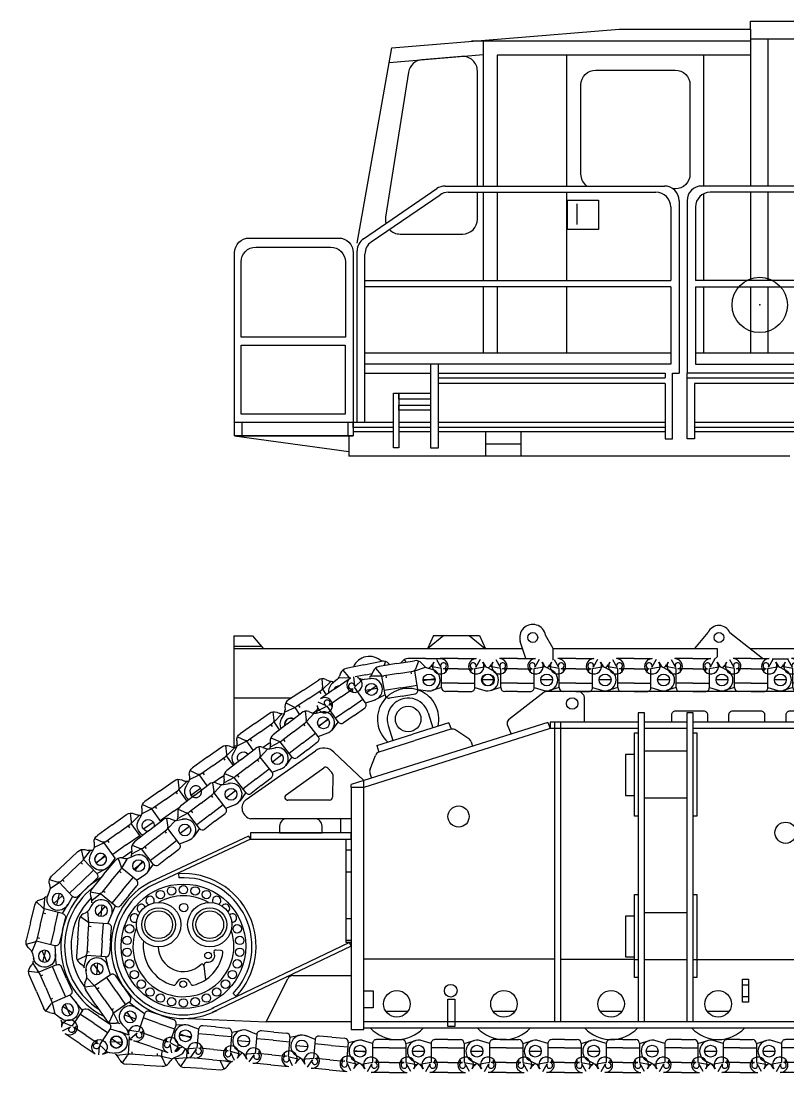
# Model space of a CAD drawing. Header units: millimetres. Extents: x 145 to 546, y 191 to 658.
# Drawn here: x 304.32 to 309.53, y 244.42 to 251.57 of the extents above; entities that cross this region are included whole.
import ezdxf

# ---------------------------------------------------------------- set-up
doc = ezdxf.new("R2010")
doc.units = ezdxf.units.MM

# ---------------------------------------------------------------- blocks, each defined once
blk = doc.blocks.new('DEMAG CC8800 PLATFORM SV')
for p, q in [((-2673.5, 3846.2), (-2673.5, 3900.8)), ((-2673.5, 3900.8), (6812.3, 3900.8)), ((-5114.5, 3719.2), (-3568, 3846.2)), ((-3568, 3846.2), (-2673.5, 3846.2)), ((-2673.5, 3846.2), (-2673.5, 2778.3)), ((-2673.5, 3763.8), (-4571.5, 3763.8)), ((-4489.7, 2778.3), (-4489.7, 3763.8)), ((-2673.5, 3780.7), (6812.3, 3780.7)), ((-2555.7, 3780.7), (-2555.7, 2778.3)), ((-5350, 2389.8), (-5114.5, 3719.2)), ((-5132, 3619.5), (-4489.7, 3672.3)), ((-2673.5, 3667.5), (-4396.9, 3667.5)), ((-4396.9, 3667.5), (-4396.9, 2778.3)), ((-3925, 3667.5), (-3925, 2778.3)), ((-2994.7, 3667.5), (-2994.7, 2778.3)), ((-5306.5, 2419.5), (-4808.4, 2760.8)), ((-4751.9, 2778.3), (-3259.9, 2778.3)), ((-4729.5, 2735.5), (-3316.9, 2735.5)), ((-4489.7, 2136.5), (-4489.7, 2735.5)), ((-4396.9, 2735.5), (-4396.9, 2136.5)), ((-3925, 2735.5), (-3925, 2136.5)), ((-1522.9, 2778.3), (-3005.1, 2778.3)), ((-2994.7, 2724.1), (-2994.7, 2136.5)), ((-1548.8, 2735.5), (-2948.2, 2735.5)), ((-2673.5, 2735.5), (-2673.5, 2136.5)), ((-2555.7, 2735.5), (-2555.7, 2136.5)), ((-5253.4, 2397.9), (-4786, 2718)), ((-3855.2, 2656.7), (-3855.2, 2517.4)), ((-3159.9, 2678.3), (-3159.9, 1505.7)), ((-3105.1, 2678.3), (-3105.1, 1505.7)), ((-3216.9, 2635.5), (-3216.9, 2136.5)), ((-3048.2, 2635.5), (-3048.2, 2136.5)), ((-5350, 1171.4), (-5350, 2337)), ((-5296.9, 1171.4), (-5296.9, 2315.4)), ((-4489.7, 1642.1), (-4489.7, 2091.8)), ((-4396.9, 2091.8), (-4396.9, 1642.1)), ((-3925, 2091.8), (-3925, 1642.1)), ((-3216.9, 2091.8), (-3216.9, 1566.3)), ((-3048.2, 2091.8), (-3048.2, 1566.3)), ((-2994.7, 2091.8), (-2994.7, 1642.1)), ((-2673.5, 2091.8), (-2673.5, 1642.1)), ((-2555.7, 2091.8), (-2555.7, 1642.1)), ((-5296.9, 1642.1), (-3216.9, 1642.1)), ((-3048.2, 1642.1), (-1240.9, 1642.1)), ((-3216.9, 1566.3), (-5296.9, 1566.3)), ((-5296.9, 1505.7), (-4851.8, 1505.7)), ((-4796.3, 1505.7), (-3254.7, 1505.7)), ((-3204.6, 1505.7), (-3159.9, 1505.7)), ((-1545.8, 1505.7), (-3105.1, 1505.7)), ((-3048.2, 1566.3), (-1240.9, 1566.3)), ((-6183.5, 1171.4), (-5376.4, 1171.4)), ((-6133.4, 1171.4), (-6133.4, 1079.4)), ((-5412.9, 1171.4), (-5412.9, 1079.4)), ((-6183.5, 1079.4), (-5376.4, 1079.4)), ((-6183.5, 1079.4), (-5405.2, 971.1)), ((-5405.2, 1079.4), (-5405.2, 940.2)), ((-5376.4, 1108.3), (-5101.9, 1108.3)), ((-5065, 1108.3), (-4851.8, 1108.3)), ((-4796.3, 1108.3), (-3254.7, 1108.3)), ((-3055, 1108.3), (-1545.8, 1108.3)), ((-4475.4, 1024.3), (-4237.2, 1024.3)), ((-2407.4, 940.2), (-5405.2, 940.2))]:
    blk.add_line(p, q)
for points in [[(-4531.8, 2778.3), (-4531.8, 3560.2, 0.438436), (-4640, 3659.9), (-4909.7, 3637.7, 0.345761), (-5000.2, 3553.7), (-5156.7, 2567.2, 0.109528), (-5154, 2524, 0.109528)], [(-3786.3, 2778.3, -0.239187), (-3827.2, 2859), (-3827.2, 3466.9, -0.414214), (-3727.2, 3566.9), (-3185.6, 3566.9, -0.414214), (-3085.6, 3466.9), (-3085.6, 2859, -0.414214), (-3185.6, 2759), (-3200.8, 2759)], [(-5130.1, 2482.3, 0.204342), (-5057.9, 2451.6), (-4631.8, 2451.6, 0.414214), (-4531.8, 2551.6), (-4531.8, 2735.5)]]:
    blk.add_lwpolyline(points, format="xyb")
for points in [[(-3917.9, 2681.9), (-3706.8, 2681.9), (-3706.8, 2481.4), (-3917.9, 2481.4)], [(-6139.2, 1695.1), (-5431.4, 1695.1), (-5431.4, 1225.8), (-6139.2, 1225.8)], [(-4851.8, 997.4), (-4796.3, 997.4), (-4796.3, 1565.1), (-4851.8, 1565.1)], [(-5101.9, 1369.6), (-5065, 1369.6), (-5065, 996.9), (-5101.9, 996.9)], [(-5065, 1369.6), (-4851.8, 1369.6), (-4851.8, 1328.3), (-5065, 1328.3)], [(-5065, 1288), (-4851.8, 1288), (-4851.8, 1252.7), (-5065, 1252.7)], [(-4475.4, 1108.3), (-4237.2, 1108.3), (-4237.2, 940.2), (-4475.4, 940.2)]]:
    blk.add_lwpolyline(points, close=True)
for points in [[(-6083.5, 2424.5), (-5476.4, 2424.5, -0.414214), (-5376.4, 2324.5), (-5376.4, 1079.4), (-6183.5, 1079.4), (-6183.5, 2324.5, -0.414214)], [(-6039.2, 2362.4), (-5529.8, 2362.4, -0.414214), (-5429.8, 2262.4), (-5429.8, 1749.1), (-6139.2, 1749.1), (-6139.2, 2262.4, -0.414214)]]:
    blk.add_lwpolyline(points, format="xyb", close=True)
for points in [[(-3216.9, 2091.8), (-5296.9, 2091.8), (-5296.9, 2136.5), (-3216.9, 2136.5)], [(-1240.9, 2136.5), (-3048.2, 2136.5)], [(-3048.2, 2091.8), (-1240.9, 2091.8)], [(-3254.7, 1505.7), (-3254.7, 1472.8)], [(-3254.7, 1435.6), (-3254.7, 1057.5), (-3204.6, 1057.5), (-3204.6, 1505.7)], [(-1545.8, 1435.6), (-3055, 1435.6), (-3055, 1057.5), (-3105.1, 1057.5), (-3105.1, 1505.7)], [(-3254.7, 1435.6), (-4796.3, 1435.6), (-4796.3, 1472.8), (-3254.7, 1472.8)], [(-3105.1, 1472.8), (-1545.8, 1472.8)], [(-5101.9, 1134.5), (-5376.4, 1134.5), (-5376.4, 1171.4), (-5101.9, 1171.4)], [(-5065, 1171.4), (-4851.8, 1171.4)], [(-4796.3, 1171.4), (-3254.7, 1171.4)], [(-3055, 1171.4), (-1545.8, 1171.4)], [(-4851.8, 1134.5), (-5065, 1134.5)], [(-3254.7, 1134.5), (-4796.3, 1134.5)], [(-1545.8, 1134.5), (-3055, 1134.5)]]:
    blk.add_lwpolyline(points)
blk.add_circle((-2611.3, 1968.9), 188.3)
for centre, start, end in [((-4751.9, 2678.3), 90, 124.41223), ((-4729.5, 2635.5), 90, 124.41223), ((-3316.9, 2635.5), 0, 90), ((-3259.9, 2678.3), 0, 90), ((-3005.1, 2678.3), 90, 180), ((-2948.2, 2635.5), 90, 180), ((-5250, 2337), 124.41223, 180), ((-5196.9, 2315.4), 124.41223, 180)]:
    blk.add_arc(centre, 100, start, end)
blk.add_point((-2611.3, 1968.9))
blk = doc.blocks.new('DEMAG CC8800 TRACK')
for p, q in [((75629, 55312), (29048, 55312)), ((75629, 55312), (122209, 55312)), ((32565, 29626), (3860, 34523)), ((12127, 45974), (7757, 39039)), ((19413, 52838), (30621, 33057)), ((32565, -19832), (32565, 29626)), ((75629, 29197), (37244, 29197)), ((42808, 29197), (42808, 23010)), ((75629, 29197), (114013, 29197)), ((108450, 29197), (108450, 23010)), ((118693, 29626), (147397, 34523)), ((118693, -19832), (118693, 29626)), ((131844, 52838), (120637, 33057)), ((139130, 45974), (143500, 39039)), ((151380, 31861), (165179, 24840)), ((15347, 0), (-15347, 0)), ((32565, -19832), (6821, -27646)), ((75629, -8273), (32565, -8273)), ((75629, -8273), (118693, -8273)), ((118693, -19832), (144437, -27646)), ((166604, 0), (135910, 0)), ((75629, -29832), (42565, -29832)), ((75629, -29832), (108693, -29832))]:
    blk.add_line(p, q)
for centre in [(0, 0), (151257, 0)]:
    blk.add_circle(centre, 15347)
for centre, radius, start, end in [((29048, 35312), 20000, 90, 147.784567), ((122209, 35312), 20000, 32.215432, 90), ((-9164, 49701), 20000, 296.87538, 327.784567), ((37244, 36809), 7612, 209.53501, 270), ((114013, 36809), 7612, 270, 330.46499), ((160421, 49701), 20000, 212.215432, 243.124619), ((151257, 0), 28475, 250.086977, 65.334724), ((42565, -19832), 10000, 180.000002, 270), ((108693, -19832), 10000, 270, 0.000002)]:
    blk.add_arc(centre, radius, start, end)
blk = doc.blocks.new('DEMAG CC8800 TRACTOR SV')
for p, q in [((-6189.2, -282.8), (-6189.2, -1043.3)), ((-6189.2, -282.8), (-6061.6, -282.8)), ((-6061.6, -282.8), (-5987.2, -370.7)), ((-4830.6, -280.5), (-4871.1, -370.7)), ((-4759.5, -280.5), (-4871.1, -370.7)), ((-4830.6, -280.5), (-4517.4, -280.5)), ((-4588.5, -280.5), (-4476.9, -370.7)), ((-4517.4, -280.5), (-4476.9, -370.7)), ((-4015.6, -368.6), (-4067.6, -277.4)), ((-3052.3, -368.6), (-2962.6, -259.9)), ((-2592.1, -437.3), (-2813.7, -261.4)), ((-6189.2, -351.6), (-6003.4, -351.6)), ((-4203, -437.3), (-4240, -320.8)), ((-4224.1, -370.7), (-6189.2, -370.7)), ((-4015.6, -447.8), (-4015.6, -368.6)), ((-4015.6, -368.6), (-2900, -368.6)), ((-2900, -426.3), (-2921.6, -442.5)), ((-2900, -368.6), (-2900, -426.3)), ((-2678.6, -368.6), (0, -368.6)), ((-5303.8, -479.9), (-5423.7, -504.4)), ((-5303.8, -479.9), (-5183.9, -455.5)), ((-5157.8, -456.8), (-5167.3, -485.9)), ((-5135.5, -470.6), (-5127.1, -479.3)), ((-5048.2, -461.8), (-5051.4, -466.8)), ((-5029.1, -443.8), (-5019, -461.5)), ((-4881.4, -437.3), (-5003.8, -437.3)), ((-4881.4, -437.3), (-4759, -437.3)), ((-2414.5, -441.2), (-2526.9, -441.2)), ((-5401.2, -568.7), (-5477.7, -571.2)), ((-5462.4, -537.4), (-5470, -557.5)), ((-5447.2, -515.9), (-5408, -560.9)), ((-5400.3, -573.1), (-5401.2, -568.7)), ((-5290.1, -547.2), (-5364.2, -562.3)), ((-5290.1, -547.2), (-5247.2, -538.4)), ((-5715.4, -651.2), (-5613.5, -583.4)), ((-5588.8, -574.8), (-5584.5, -634.3)), ((-5583.8, -644.7), (-5528.1, -592.2)), ((-5562.9, -579.2), (-5543.2, -588)), ((-5486.5, -580.1), (-5518.3, -605.4)), ((-6189.2, -704.2), (-5795, -704.2)), ((-5715.4, -651.2), (-5817.3, -719)), ((-5677.4, -708.3), (-5761.3, -764.2)), ((-5677.4, -708.3), (-5593.4, -652.4)), ((-5605.6, -660.5), (-5596.6, -674.1)), ((-5558.2, -683.1), (-5583.8, -644.7)), ((-4077.9, -666.5), (-4319.8, -855)), ((784.4, -661), (-4061.7, -661)), ((-3811.9, -681), (-3832.1, -661)), ((-3804.1, -869.5), (-3804.1, -699.7)), ((-5772.2, -770.1), (-5842.1, -801.1)), ((-5840.7, -764), (-5840.2, -785.6)), ((-5834.7, -738.4), (-5781.4, -765.4)), ((-5741.3, -816.5), (-5772.2, -770.1)), ((-5749.2, -756.1), (-5740.2, -769.6)), ((-6046.4, -879), (-5946.7, -808.1)), ((-5922.3, -798.7), (-5916.2, -858.1)), ((-5915.1, -868.4), (-5861.1, -814.2)), ((-5896.3, -802.3), (-5876.4, -810.5)), ((-5846.9, -812.7), (-5866.9, -848.2)), ((-5622.8, -790.3), (-5649.3, -807.9)), ((-5622.8, -790.3), (-5621, -789.1)), ((-4866.6, -805.7), (-4834.3, -908)), ((-6046.4, -879), (-6146.2, -949.9)), ((-6006.7, -934.9), (-5924.5, -876.5)), ((-5936.4, -884.9), (-5927, -898.2)), ((-5877.3, -921.6), (-5915.1, -868.4)), ((-4052.3, -872.1), (-5303.4, -1267.2)), ((-4037.5, -913.8), (-5303.4, -1313.7)), ((-5138.8, -891.7), (-5106.5, -994)), ((-4725, -873.5), (-4970.4, -951)), ((-4712.5, -918.6), (-4956.3, -995.6)), ((-4725, -873.5), (-4710.9, -918.1)), ((-4590.4, -982.2), (-4678.2, -923.5)), ((-4328.2, -885.1), (-4302.8, -951.2)), ((-4052.3, -872.1), (-4037.5, -913.8)), ((-3908.8, -869.5), (-4037.5, -869.5)), ((-4037.5, -869.5), (-4037.5, -913.8)), ((-3908.8, -913.8), (-4037.5, -913.8)), ((-3438.1, -869.5), (-3950.4, -869.5)), ((-3438.1, -913.8), (-3950.4, -913.8)), ((-3578.5, -869.5), (-3865.1, -869.5)), ((-3578.5, -913.8), (-3865.1, -913.8)), ((-3107.8, -869.5), (-3394.4, -869.5)), ((-3107.8, -913.8), (-3394.4, -913.8)), ((-131.5, -869.5), (-3064.1, -869.5)), ((-131.5, -913.8), (-3064.1, -913.8)), ((-6099.5, -999.6), (-6168.4, -1032.8)), ((-6168.2, -995.7), (-6167, -1017.2)), ((-6163, -969.9), (-6108.9, -995.2)), ((-6056.5, -1060.1), (-6099.5, -999.6)), ((-6006.7, -934.9), (-6088.9, -993.4)), ((-6076.9, -984.9), (-6067.5, -998.2)), ((-5215.8, -1028.5), (-4970.4, -951)), ((-5200.1, -1072.6), (-4956.3, -995.6)), ((-6369.4, -1108.8), (-6269.7, -1037.8)), ((-6245.3, -1028.4), (-6239.2, -1087.9)), ((-6238.1, -1098.2), (-6184.1, -1044)), ((-6219.3, -1032), (-6199.3, -1040.2)), ((-6172.9, -1044.6), (-6191.8, -1080.6)), ((-6189.2, -1030.1), (-6167.8, -1030.1)), ((-6104.5, -1396.1), (-5633.8, -1064.3)), ((-5949.6, -1015.1), (-5988.3, -1042.7)), ((-5949.6, -1015.1), (-5941, -1009)), ((-5507.4, -1073.5), (-5303.4, -1267.2)), ((-5215.8, -1028.5), (-5201.7, -1073.1)), ((-4574.5, -1003.4), (-4564.9, -1034)), ((-3107.8, -1068.1), (-3394.4, -1068.1)), ((-6369.4, -1108.8), (-6469.2, -1179.7)), ((-6329.7, -1164.7), (-6247.5, -1106.2)), ((-6259.4, -1114.7), (-6250, -1127.9)), ((-6191.1, -1164.3), (-6238.1, -1098.2)), ((-6157, -1136), (-6126.4, -1114.2)), ((-6156.1, -1135.4), (-6126.4, -1114.2)), ((-5261.8, -1190.5), (-5225.4, -1096.3)), ((-6486, -1199.7), (-6431.9, -1225)), ((-6329.7, -1164.7), (-6411.9, -1223.1)), ((-6399.9, -1214.7), (-6390.5, -1227.9)), ((-5833.4, -1364.7), (-5575.8, -1179.5)), ((-5549.4, -1182.3), (-5521.1, -1213.2)), ((-6693.3, -1339.1), (-6593.6, -1268.2)), ((-6569.2, -1258.8), (-6563, -1318.2)), ((-6562, -1328.5), (-6508, -1274.3)), ((-6543.1, -1262.4), (-6523.2, -1270.6)), ((-6495.9, -1274.3), (-6514.8, -1310.4)), ((-6422.5, -1229.3), (-6491.4, -1262.6)), ((-6491.2, -1225.5), (-6490, -1247)), ((-6370.3, -1302.8), (-6422.5, -1229.3)), ((-6272.6, -1244.9), (-6323.7, -1281.2)), ((-6272.6, -1244.9), (-6255.7, -1232.9)), ((-5515.9, -1226.9), (-5517.1, -1381.1)), ((-5303.4, -1267.2), (-5390.5, -1294.8)), ((-5303.4, -1313.7), (-5303.4, -1267.2)), ((-5262.6, -1217), (-5251.9, -1251)), ((-6693.3, -1339.1), (-6793, -1410.1)), ((-6653.5, -1395), (-6571.3, -1336.6)), ((-6583.2, -1345), (-6573.8, -1358.3)), ((-6505.8, -1407.5), (-6562, -1328.5)), ((-6480, -1365.7), (-6414.3, -1319)), ((-6480, -1365.7), (-6414.3, -1319)), ((-5390, -1313.7), (-5390.5, -1294.8)), ((-6809.9, -1430), (-6755.8, -1455.3)), ((-6653.5, -1395), (-6735.7, -1453.5)), ((-5537.1, -1401), (-5821.8, -1401)), ((-3107.8, -1386.4), (-3394.4, -1386.4)), ((-7017.1, -1569.5), (-6917.4, -1498.5)), ((-6893, -1489.2), (-6886.9, -1548.6)), ((-6866.9, -1492.8), (-6847, -1500.9)), ((-6746.4, -1459.7), (-6815.3, -1492.9)), ((-6815, -1455.8), (-6813.8, -1477.3)), ((-6684.9, -1546.1), (-6746.4, -1459.7)), ((-6723.8, -1445), (-6714.4, -1458.3)), ((-6596.4, -1475.3), (-6688.6, -1540.8)), ((-6596.4, -1475.3), (-6553.7, -1444.9)), ((-7017.1, -1569.5), (-7116.8, -1640.4)), ((-6977.4, -1625.4), (-6895.2, -1566.9)), ((-6885.8, -1558.9), (-6831.8, -1504.7)), ((-6820.4, -1650.8), (-6885.8, -1558.9)), ((-6819.8, -1504.7), (-6838.6, -1540.7)), ((-6803.8, -1596.1), (-6738.1, -1549.3)), ((-6803.8, -1596.1), (-6738.1, -1549.3)), ((-5390, -1526.9), (-6072.4, -1526.9)), ((-5462.9, -1526.9), (-5462.9, -1623.2)), ((-6977.4, -1625.4), (-7059.5, -1683.8)), ((-6920.3, -1705.6), (-6828.1, -1640)), ((-6907.1, -1575.4), (-6897.7, -1588.6)), ((-6087.7, -1644.8), (-6758.2, -1958.8)), ((-6087.7, -1644.8), (-6076.1, -1667)), ((-7070.2, -1690), (-7139.1, -1723.3)), ((-7138.9, -1686.2), (-7137.7, -1707.7)), ((-7133.7, -1660.4), (-7079.6, -1685.7)), ((-6994.9, -1795.9), (-7070.2, -1690)), ((-7047.6, -1675.4), (-7038.2, -1688.6)), ((-6920.3, -1705.6), (-7012.5, -1771.2)), ((-6076.1, -1667), (-6746.6, -1981)), ((-7143.6, -1735), (-7162.4, -1771.1)), ((-7127.7, -1826.4), (-7061.9, -1779.7)), ((-6887.5, -1751.8), (-6947.2, -1794.3)), ((-6887.5, -1751.8), (-6883.2, -1748.7)), ((-6994.9, -1795.9), (-7038.1, -1851.9)), ((-6564.7, -1901.6), (-6562.8, -1929.5)), ((-3107.8, -2167), (-3394.4, -2167)), ((-5402.2, -2369.7), (-6337.6, -2819.2)), ((-5390, -2394.9), (-6336.2, -2845.9)), ((-6273.9, -2423.5), (-6309.4, -2420.1)), ((-5390, -2394.9), (-5402.2, -2369.7)), ((-6374.7, -2503.8), (-6361.3, -2502.8)), ((-5303.4, -2481), (-4007.4, -2481)), ((-3464, -2485.3), (-3963.7, -2485.3)), ((-3464, -2485.3), (-3438.1, -2485.3)), ((-3394.4, -2485.3), (-3107.8, -2485.3)), ((-3064.1, -2485.3), (-676.4, -2485.3)), ((-6391.7, -2527.4), (-6380.3, -2622)), ((-5968.8, -2909.2), (-5822, -2615.6)), ((-5786.2, -2593.5), (-5395.3, -2593.5)), ((-6193.3, -2716.2), (-6173, -2735.5)), ((-2727.5, -2657.7), (-2686.6, -2657.7)), ((-2727.5, -2736), (-2686.6, -2736)), ((-5155, -2836.1), (-5003.7, -2836.1)), ((-4426.6, -2836.1), (-4275.3, -2836.1)), ((-3698.2, -2836.1), (-3546.9, -2836.1)), ((-2969.8, -2836.1), (-2818.5, -2836.1)), ((-6501.9, -2885.5), (-5968.8, -2909.2)), ((-5390, -2909.2), (-5968.8, -2909.2)), ((-131.5, -2909.2), (-5303.4, -2909.2)), ((-6903, -2998.6), (-6965.6, -2975.4)), ((-131.5, -2951.3), (-5303.4, -2951.3)), ((-6947.6, -3049.3), (-7028.1, -3044.5)), ((-6899.8, -3008.6), (-6907, -3129.7)), ((-6880.9, -3031.5), (-6901.1, -3030.3)), ((-6907, -3129.7), (-6983.1, -3138)), ((-6945.2, -3188.5), (-6912.7, -3138.3)), ((-6794, -3135.3), (-6894.7, -3129.3)), ((-6880.1, -3130.1), (-6879.1, -3113.9)), ((-6794, -3135.3), (-6693.3, -3141.3)), ((-6707.9, -3140.4), (-6707, -3124.2)), ((-6678.7, -3102.6), (-6681.1, -3143.1)), ((-6681.1, -3143.1), (-6606.6, -3160.5)), ((-6595.8, -3154.1), (-6558.5, -3137.9)), ((-6507.5, -3106), (-6510.3, -3153.3)), ((-6483.4, -3153.8), (-6482.8, -3144.1)), ((-6963.2, -3169.3), (-6973.6, -3150.5)), ((-6798.1, -3203.8), (-6920.3, -3196.5)), ((-6798.1, -3203.8), (-6675.9, -3211.1)), ((-6650.3, -3206.1), (-6676.6, -3152.4)), ((-6630.1, -3189.2), (-6617.6, -3171.7)), ((-6510.3, -3153.3), (-6586.4, -3161.7)), ((-6566.5, -3193), (-6576.9, -3174.1)), ((-6548.5, -3212.2), (-6516, -3162)), ((-6401.4, -3227.4), (-6523.6, -3220.2)), ((-6456.3, -3155.4), (-6498, -3152.9)), ((-6253.6, -3229.8), (-6279.9, -3176.1)), ((-6258.6, -3172.8), (-6209.9, -3184.2)), ((-6233.4, -3212.9), (-6220.9, -3195.4)), ((-6199.1, -3177.8), (-6195.3, -3176.2)), ((-6401.4, -3227.4), (-6279.2, -3234.7))]:
    blk.add_line(p, q)
for points in [[(-3394.4, -805.5), (-3438.1, -805.5), (-3438.1, -2907.1), (-3394.4, -2907.1)], [(-3064.1, -805.5), (-3107.8, -805.5), (-3107.8, -2907.1), (-3064.1, -2907.1)], [(-3464, -943.4), (-3438.1, -943.4), (-3438.1, -1508.6), (-3464, -1508.6)], [(-3064.1, -943.4), (-3038.2, -943.4), (-3038.2, -1508.6), (-3064.1, -1508.6)], [(-3464, -1090.7), (-3523.3, -1090.7), (-3523.3, -1368.1), (-3464, -1368.1)], [(-5303.4, -1313.7), (-5390, -1313.7), (-5390, -2960.4), (-5303.4, -2960.4)], [(-6076.1, -1667), (-5390, -1667), (-5390, -1623.2), (-6076.1, -1623.2)], [(-5424.3, -1667), (-5390, -1667), (-5390, -2369.5), (-5424.3, -2369.5)], [(-5424.3, -1739.1), (-5390, -1739.1), (-5390, -1890.1), (-5424.3, -1890.1)], [(-3464, -2042.4), (-3438.1, -2042.4), (-3438.1, -2607.6), (-3464, -2607.6)], [(-3064.1, -2042.4), (-3038.2, -2042.4), (-3038.2, -2607.6), (-3064.1, -2607.6)], [(-5424.3, -2205.5), (-5390, -2205.5), (-5390, -2356.5), (-5424.3, -2356.5)], [(-3464, -2189.6), (-3523.3, -2189.6), (-3523.3, -2467.1), (-3464, -2467.1)], [(-2727.5, -2619.1), (-2686.6, -2619.1), (-2686.6, -2774.6), (-2727.5, -2774.6)], [(-5303.4, -2697.4), (-5241.2, -2697.4), (-5241.2, -2813.7), (-5303.4, -2813.7)], [(-4733.9, -2754.1), (-4685.9, -2754.1), (-4685.9, -2940.2), (-4733.9, -2940.2)]]:
    blk.add_lwpolyline(points, close=True)
blk.add_lwpolyline([(-3107.8, -869.5), (-3209.9, -869.5), (-3209.9, -819.3, -0.414214), (-3183.7, -793), (-2993.3, -793, -0.414214), (-2967, -819.3), (-2967, -869.5), (-3064.1, -869.5)], format="xyb")
for points in [[(-2794.4, -793), (-2604.1, -793, -0.414214), (-2577.8, -819.3), (-2577.8, -869.5), (-2820.7, -869.5), (-2820.7, -819.3, -0.414214)], [(-2405.2, -793), (-2214.8, -793, -0.414214), (-2188.5, -819.3), (-2188.5, -869.5), (-2431.4, -869.5), (-2431.4, -819.3, -0.414214)], [(-5877.6, -1623.2), (-5588, -1623.2), (-5588, -1576.9, 0.414214), (-5638, -1526.9), (-5827.6, -1526.9, 0.414214), (-5877.6, -1576.9)]]:
    blk.add_lwpolyline(points, format="xyb", close=True)
blk.add_lwpolyline([(-4007.4, -869.5), (-4007.4, -2907.1), (-3963.7, -2907.1), (-3963.7, -869.5)])
for centre, radius in [((-4155.1, -293.8), 33.4), ((-2888.5, -293.8), 33.4), ((-3887.2, -743), 38.5), ((-5002.7, -848.7), 87), ((-4659.8, -1511.8), 72.1), ((-2435.5, -1622.2), 72.1), ((-6531.5, -2394.9), 423.7), ((-6611.6, -2018.1), 28.7), ((-6531.5, -2009.7), 28.7), ((-6451.4, -2018.1), 28.7), ((-6688.2, -2043), 28.7), ((-6374.8, -2043), 28.7), ((-6699.9, -2247.5), 150.9), ((-6699.9, -2247.5), 114.7), ((-6529.3, -2131.7), 28.7), ((-6351.8, -2247.5), 150.9), ((-6351.8, -2247.5), 114.7), ((-6699.9, -2247.5), 94.1), ((-6351.8, -2247.5), 94.1), ((-6897.9, -2275.9), 28.7), ((-6165.1, -2275.9), 28.7), ((-6914.7, -2354.7), 28.7), ((-6148.3, -2354.7), 28.7), ((-6914.7, -2435.2), 28.7), ((-6148.3, -2435.2), 28.7), ((-6897.9, -2514), 28.7), ((-6363.6, -2457.6), 22.9), ((-6165.1, -2514), 28.7), ((-6865.2, -2587.6), 28.7), ((-6197.9, -2587.6), 28.7), ((-6817.8, -2652.7), 28.7), ((-6532.5, -2652.2), 22.9), ((-6245.2, -2652.7), 28.7), ((-6758, -2706.6), 28.7), ((-6688.2, -2746.9), 28.7), ((-6374.8, -2746.9), 28.7), ((-6305.1, -2706.6), 28.7), ((-5079.3, -2786.7), 90.3), ((-4712.9, -2697.3), 42.6), ((-4350.9, -2786.7), 90.3), ((-3622.5, -2786.7), 90.3), ((-2894.1, -2786.7), 90.3), ((-6611.6, -2771.8), 28.7), ((-6531.5, -2780.2), 28.7), ((-6451.4, -2771.8), 28.7), ((-6987.8, -3046.9), 40.3)]:
    blk.add_circle(centre, radius)
for centre, radius, start, end in [((-4155.1, -293.8), 89, 10.62727, 197.6324), ((-2888.5, -293.8), 81.6, 23.47442, 155.38973), ((-5266.6, -539.6), 117.6, 45.62361, 157.45353), ((-5173.4, -506.9), 52.5, 43.754, 101.53857), ((-5003.8, -489.8), 52.5, 90, 147.78457), ((-4759, -489.8), 52.5, 89.99857, 90), ((-5519.2, -538.9), 52.5, 308.41395, 339.32314), ((-5413.2, -555.9), 52.5, 101.53857, 159.32314), ((-5392.9, -547.7), 20, 221.07358, 273.93923), ((-5584.4, -627.1), 52.5, 65.85998, 123.64455), ((-5604.5, -635.8), 20, 303.64455, 4.10954), ((-5469.5, -662.1), 74.8, 126.20385, 188.26737), ((-5521.8, -540), 52.5, 245.85998, 276.76917), ((-5469.5, -662.1), 40.3, 90.98643, 158.7178), ((-5469.5, -662.1), 40.3, 90.98643, 158.7178), ((-5002.7, -848.7), 208.9, 346.62754, 228.43015), ((-5002.7, -848.7), 142.7, 17.52884, 197.52894), ((-4061.7, -687.2), 26.3, 90, 127.92364), ((-3830.4, -699.7), 26.3, 0, 45.17013), ((-5892.7, -786.9), 52.5, 330.51993, 1.42911), ((-5788.2, -762.7), 52.5, 123.64455, 181.42911), ((-5772.4, -747.5), 20, 243.17955, 303.64455), ((-5800.3, -882.3), 74.8, 148.30982, 205.39482), ((-5800.3, -882.3), 40.3, 61.0223, 194.39762), ((-4303.6, -875.7), 26.3, 127.92364, 201.00424), ((-4700.4, -956.7), 40, 56.21099, 107.52884), ((-4612.7, -1015.4), 40, 17.52884, 56.21099), ((-5576.2, -1146.1), 100, 46.48137, 125.18428), ((-5188.1, -1110.7), 40, 107.52884, 158.8467), ((-5564.1, -1195.8), 20, 42.37464, 125.70804), ((-5535.9, -1226.7), 20, 359.53756, 42.37464), ((-5224.5, -1204.9), 40, 158.8467, 197.52884), ((-6059.5, -1454.4), 73.6, 127.60047, 259.90224), ((-5821.8, -1381), 20, 125.70804, 270), ((-5537.1, -1381), 20, 270, 359.53756), ((-6830, -2394.9), 534.8, 119.61575, 242.93398), ((-6531.5, -2394.9), 494.4, 316.46995, 93.84999), ((-6531.5, -2394.9), 466.4, 316.46995, 93.84999), ((-6830, -2394.9), 509.8, 129.24062, 237.15213), ((-6531.5, -2394.9), 491.5, 112.72585, 297.55052), ((-6531.5, -2394.9), 466.4, 112.72585, 296.76108), ((-6830, -2394.9), 465.4, 134.81134, 216.35312), ((-6758, -2083.2), 28.7, 322.01515, 256.92385), ((-6531.5, -2394.9), 343.1, 60.29113, 119.60598), ((-6305.1, -2083.2), 28.7, 296.45899, 211.74689), ((-6817.8, -2137.1), 28.7, 20.25996, 253.5328), ((-6245.2, -2137.1), 28.7, 305.4038, 146.56505), ((-6865.2, -2202.3), 28.7, 25.62107, 303.78351), ((-6197.9, -2202.3), 28.7, 261.84588, 130.87618), ((-6531.5, -2394.9), 343.1, 157.98686, 18.44942), ((-6531.5, -2394.9), 272.9, 172.35041, 255.83301), ((-6531.5, -2394.9), 171.4, 181.13662, 313.39336), ((-6310.6, -2433.2), 13.1, 84.6177, 204.75775), ((-6275.1, -2436.5), 13.1, 350.77972, 84.6177), ((-6531.5, -2394.9), 272.9, 284.16699, 350.77972), ((-6371.6, -2524), 20.4, 98.51624, 182.16701), ((-6363.6, -2457.6), 45.2, 272.95388, 24.75775), ((-6404.8, -2529), 13.1, 6.9063, 133.39336), ((-6531.5, -2667.8), 53.8, 18.31053, 161.68947), ((-5786.2, -2633.5), 40, 90, 153.43873), ((-6595.1, -2646.8), 13.1, 255.83301, 341.68947), ((-6467.9, -2646.8), 13.1, 198.31053, 284.16699), ((-5079.3, -2786.7), 243.3, 222.5586, 317.4414), ((-4350.9, -2786.7), 243.3, 222.5586, 317.4414), ((-3622.5, -2786.7), 243.3, 222.5586, 317.4414), ((-2894.1, -2786.7), 243.3, 222.5586, 317.4414), ((-7019.6, -3175.8), 52.5, 28.79915, 59.70834), ((-6895.9, -3149.2), 20, 86.58372, 147.04871), ((-6694.5, -3161.2), 20, 26.11873, 86.58372), ((-6591.1, -3070.5), 40.3, 270.61188, 338.00669), ((-6591.1, -3070.5), 40.3, 270.61188, 338.00669), ((-6591.1, -3070.5), 74.8, 291.249, 343.44163), ((-6917.1, -3144), 52.5, 208.79915, 266.58372), ((-6672.8, -3158.6), 52.5, 266.58372, 324.36829), ((-6574.8, -3202.3), 52.5, 113.4591, 144.36829), ((-6622.9, -3199.5), 52.5, 28.79915, 59.70834), ((-6520.4, -3167.7), 52.5, 208.79915, 266.58372), ((-6499.2, -3172.9), 20, 86.58372, 147.04871), ((-6297.8, -3184.9), 20, 26.11873, 45.72435), ((-6276.1, -3182.3), 52.5, 266.58372, 324.36829), ((-6178.1, -3226), 52.5, 113.4591, 144.36829)]:
    blk.add_arc(centre, radius, start, end)
at = {"extrusion": (0, 0, -1)}
for centre, major_axis, start_param, end_param in [((-5916.3, -850.9), (-30.4, 42.9), -0.002412, 1.006119), ((-5936.1, -860.2), (-14.1, 14.1), 2.253397, 3.30871), ((-5856.4, -761.9), (-37.2, 37.2), 3.777774, 4.317241), ((-5800.3, -882.3), (-23.5, 32.8), -1.199576, 1.128263), ((-6115.7, -992.8), (-30.2, 43), -1.015306, -0.006775), ((-6100.4, -977.1), (-14.1, 14.1), 3.30871, 4.364023), ((-6239.3, -1080.6), (-30.4, 42.9), -0.002412, 1.006119), ((-6179.4, -991.6), (-37.2, 37.2), 3.777774, 4.317241), ((-6219.4, -1020.2), (-37.2, 37.2), 2.300179, 2.839646), ((-6123.3, -1112), (-23.5, 32.8), 4.680533, 7.814526), ((-6259.1, -1089.9), (-14.1, 14.1), 2.253397, 3.30871), ((-6124.1, -1112.6), (-43.8, 60.6), 4.681265, 5.859955), ((-6438.7, -1222.5), (-30.2, 43), -1.015306, -0.006775), ((-6563.1, -1311), (-30.4, 42.9), -0.002412, 1.006119), ((-6503.2, -1222), (-37.2, 37.2), 3.777774, 4.317241), ((-6542.4, -1249.9), (-37.2, 37.2), 2.300179, 2.839646), ((-6423.4, -1206.8), (-14.1, 14.1), 3.30871, 4.364023), ((-6582.9, -1320.3), (-14.1, 14.1), 2.253397, 3.30871), ((-6447.1, -1342.4), (-43.8, 60.6), 4.468455, 5.859955), ((-6447.1, -1342.4), (-23.1, 33), 4.704626, 10.987811), ((-6447.1, -1342.4), (-23.5, 32.8), -1.56657062869372, 4.716614678485866), ((-6762.6, -1452.9), (-30.2, 43), -1.015306, -0.006775), ((-6886.9, -1541.4), (-30.4, 42.9), -0.002412, 1.006119), ((-6827, -1452.4), (-37.2, 37.2), 3.777774, 4.317241), ((-6866.3, -1480.3), (-37.2, 37.2), 2.300179, 2.839646), ((-6747.3, -1437.2), (-14.1, 14.1), 3.30871, 4.364023), ((-6906.8, -1550.6), (-14.1, 14.1), 2.253397, 3.30871), ((-6771, -1572.7), (-43.8, 60.6), 4.244631, 5.859955), ((-6771, -1572.7), (-23.1, 33), 10.049855, 14.987596), ((-6771, -1572.7), (-23.5, 32.8), 3.778659, 8.7164), ((-7086.4, -1683.2), (-30.2, 43), -1.015306, -0.006775), ((-7190.1, -1710.6), (-37.2, 37.2), 2.300179, 2.839646), ((-7071.1, -1667.5), (-14.1, 14.1), 3.30871, 4.364023), ((-7094.8, -1803.1), (-43.8, 60.6), 2.801305, 5.859955), ((-7094.8, -1803.1), (-23.1, 33), 4.704626, 10.987811)]:
    blk.add_ellipse(centre, major_axis=major_axis, ratio=1, start_param=start_param, end_param=end_param, dxfattribs=at)
at = {"zscale": 0.002627370325265311}
for p, xscale, yscale, rotation in [((-5252.4, -647.2), 0.002627370237723565, 0.00262737029697746, 9.362128671531782), ((-5578.5, -874.3), 0.002627370384885775, 0.00262737029697746, 34.85211337096271), ((-5892.9, -1117.4), 0.002627370318726784, 0.00262737029697746, 37.70996143253024), ((-6207.3, -1360.5), 0.002627370318726784, 0.00262737029697746, 37.70996143253024), ((-6521.7, -1603.6), 0.002627370318726784, 0.00262737029697746, 37.70996143253024), ((-6836.1, -1846.7), 0.002627370318726784, 0.00262737029697746, 37.70996143253024), ((-7094.8, -1803.1), -0.002627370312320656, 0.00262737029697746, 43.35763104481507), ((-7090.1, -2152.4), 0.002627370279433419, 0.00262737029697746, 50.28685257463895), ((-7383.8, -2075.9), -0.002627370335385008, 0.00262737029697746, 76.42465562036371), ((-7119.9, -2548.7), 0.002627370333389782, 0.00262737029697746, 85.69616676897918), ((-7477, -2462.2), -0.002627370289146114, 0.00262737029697746, 113.4856792752034), ((-6893.6, -2875.4), 0.002627370311304545, 0.00262737029697746, 124.7004295026551), ((-7318.7, -2826.7), -0.002627370426288945, 0.002627370296977459, 146.3605878302926), ((-6517.7, -3004.2), 0.002627370384670027, 0.002627370296977462, 161.0868729479291), ((-6121.8, -3038.9), 0.002627370221326952, 0.002627370296977462, 174.9832289934325), ((-5725.9, -3073.7), 0.002627370221326952, 0.002627370296977462, 174.9832289934325), ((-5330, -3108.5), 0.002627370221326952, 0.002627370296977462, 174.9832289934325), ((-4932.6, -3108.5), 0.002627370413392782, 0.00262737029697746, 180), ((-4535.2, -3108.5), 0.002627370413392782, 0.00262737029697746, 180), ((-4137.8, -3108.5), 0.002627370413392782, 0.00262737029697746, 180), ((-3740.4, -3108.5), 0.002627370413392782, 0.00262737029697746, 180), ((-3343, -3108.5), 0.002627370413392782, 0.00262737029697746, 180), ((-2945.6, -3108.5), 0.002627370413392782, 0.00262737029697746, 180), ((-2548.2, -3108.5), 0.002627370413392782, 0.00262737029697746, 180), ((-2150.8, -3108.5), 0.002627370413392782, 0.00262737029697746, 180)]:
    blk.add_blockref('DEMAG CC8800 TRACK', p, dxfattribs=dict(at, xscale=xscale, yscale=yscale, rotation=rotation))
at = {"xscale": 0.002627370413392782, "yscale": 0.00262737029697746, "zscale": 0.002627370325265311}
for p in [(-4860.3, -582.6), (-4457.7, -582.6), (-4060.3, -582.6), (-3662.9, -582.6), (-3265.5, -582.6), (-2868.1, -582.6), (-2470.7, -582.6)]:
    blk.add_blockref('DEMAG CC8800 TRACK', p, dxfattribs=at)

msp = doc.modelspace()

# ---------------------------------------------------------------- block references
at = {"xscale": 0.001000000003841706, "yscale": 0.001000000000203727, "zscale": 0.001}
for name in ['DEMAG CC8800 PLATFORM SV', 'DEMAG CC8800 TRACTOR SV']:
    msp.add_blockref(name, (311.9537, 247.6719), dxfattribs=at)

doc.saveas('drawing.dxf')
